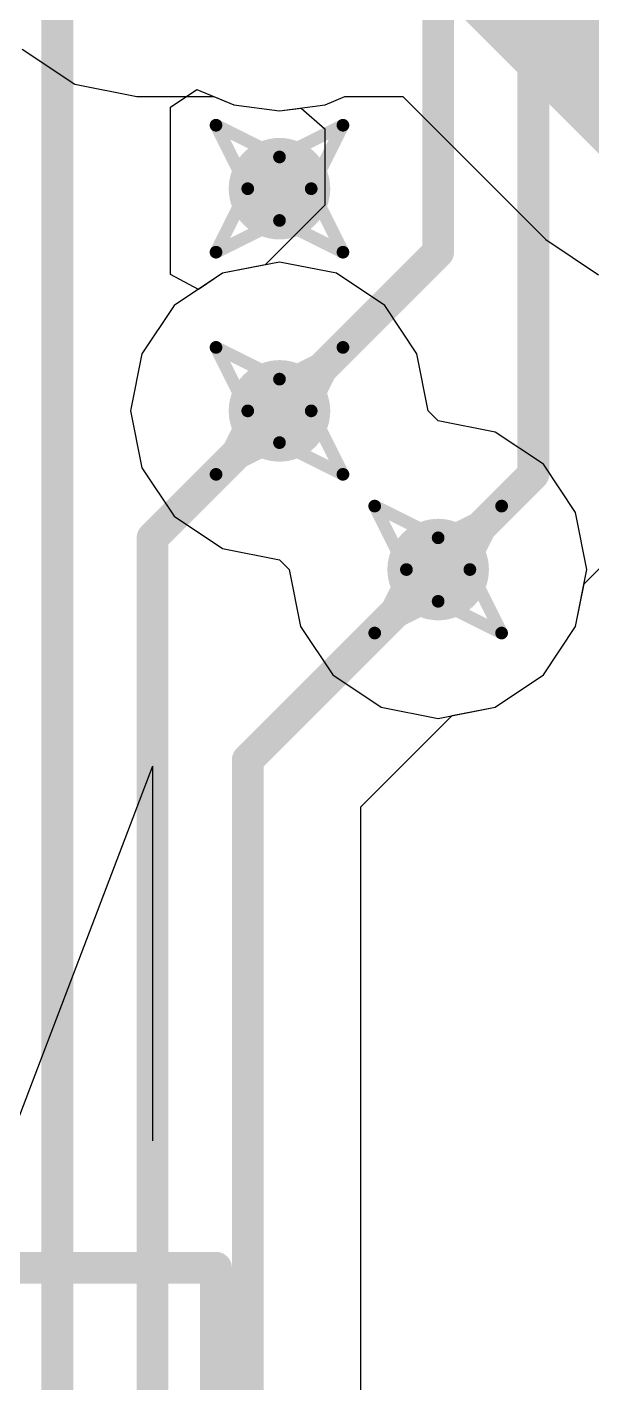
# Model space of a CAD drawing. Header units: millimetres. Extents: x 2.26 to 6.57, y 1.2 to 4.64.
# Drawn here: x 3.9685 to 4.0575, y 1.425 to 1.6386 of the extents above; entities that cross this region are included whole.
import ezdxf

# ---------------------------------------------------------------- set-up
doc = ezdxf.new("R2010")
doc.units = ezdxf.units.MM
doc.header["$MEASUREMENT"] = 0
for name, color, linetype in [('BottomLayer', 5, 'Continuous'), ('BottomOverlay', 54, 'Continuous'), ('DrillDrawing', 1, 'Continuous'), ('MultiLayer', 9, 'Continuous'), ('TopLayer', 1, 'Continuous'), ('ViaHoleLayer', 16, 'Continuous')]:
    doc.layers.add(name, color=color, linetype=linetype)

msp = doc.modelspace()

# ---------------------------------------------------------------- linework, layer by layer
at = {"layer": 'BottomLayer'}
for p, q in [((3.96774, 1.63513), (3.97601, 1.6296)), ((3.97601, 1.6296), (3.98577, 1.62766)), ((3.98577, 1.62766), (3.99794, 1.62766)), ((3.99794, 1.62766), (4.00109, 1.62636)), ((4.00109, 1.62636), (4.00827, 1.62541)), ((4.00827, 1.62541), (4.01167, 1.62586)), ((4.01167, 1.62586), (4.01542, 1.62256)), ((4.01542, 1.62256), (4.01542, 1.61054)), ((4.01542, 1.61054), (4.00604, 1.60116)), ((4.00604, 1.60116), (3.99929, 1.59982)), ((3.99929, 1.59982), (3.99169, 1.59473)), ((3.99169, 1.59473), (3.9866, 1.58712)), ((3.9866, 1.58712), (3.98482, 1.57815)), ((3.98482, 1.57815), (3.9866, 1.56918)), ((3.9866, 1.56918), (3.99169, 1.56157)), ((3.99169, 1.56157), (3.99929, 1.55648)), ((3.99929, 1.55648), (4.00827, 1.5547)), ((4.05628, 1.55092), (4.06088, 1.55553)), ((4.00827, 1.5547), (4.00982, 1.55315)), ((4.00982, 1.55315), (4.0116, 1.54418)), ((4.05493, 1.54418), (4.05628, 1.55092)), ((4.0116, 1.54418), (4.01669, 1.53657)), ((4.04985, 1.53657), (4.05493, 1.54418)), ((4.01669, 1.53657), (4.02429, 1.53148)), ((4.04224, 1.53148), (4.04985, 1.53657)), ((4.02429, 1.53148), (4.03327, 1.5297)), ((4.03327, 1.5297), (4.04224, 1.53148))]:
    msp.add_line(p, q, dxfattribs=at)
at = {"layer": 'BottomLayer', "const_width": 0.005}
for points in [[(4.04827, 1.56815), (4.04827, 1.81714)], [(4.03327, 1.60315), (4.03327, 1.80315)], [(4.00827, 1.57815), (4.03327, 1.60315)], [(4.03327, 1.55315), (4.04827, 1.56815)]]:
    msp.add_lwpolyline(points, dxfattribs=at)
at = {"layer": 'BottomLayer'}
for points, const_width in [([(4.00427, 1.61315, 1), (4.01227, 1.61315, 1)], 0.008), ([(4.03202, 1.60315, 1), (4.03452, 1.60315, 1)], 0.0025), ([(4.03202, 1.60315, 1), (4.03452, 1.60315, 1)], 0.0025), ([(4.00427, 1.57815, 1), (4.01227, 1.57815, 1)], 0.008), ([(4.00702, 1.57815, 1), (4.00952, 1.57815, 1)], 0.0025), ([(4.04702, 1.56815, 1), (4.04952, 1.56815, 1)], 0.0025), ([(4.04702, 1.56815, 1), (4.04952, 1.56815, 1)], 0.0025), ([(4.02927, 1.55315, 1), (4.03727, 1.55315, 1)], 0.008), ([(4.03202, 1.55315, 1), (4.03452, 1.55315, 1)], 0.0025)]:
    msp.add_lwpolyline(points, format="xyb", close=True, dxfattribs=dict(at, const_width=const_width))
at = {"layer": 'BottomOverlay'}
for q in [(3.96578, 1.46315), (3.98827, 1.46315)]:
    msp.add_line((3.98827, 1.52219), q, dxfattribs=at)
at = {"layer": 'BottomOverlay', "const_width": 0.005}
for points in [[(3.29827, 1.44315), (3.99827, 1.44315)], [(3.99827, 1.25815), (3.99827, 1.44315)]]:
    msp.add_lwpolyline(points, dxfattribs=at)
at = {"layer": 'BottomOverlay', "const_width": 0.0025}
msp.add_lwpolyline([(3.99702, 1.44315, 1), (3.99952, 1.44315, 1)], format="xyb", close=True, dxfattribs=at)
msp.add_lwpolyline([(3.99702, 1.44315, 1), (3.99952, 1.44315, 1)], format="xyb", close=True, dxfattribs=at)
at = {"layer": 'DrillDrawing', "const_width": 0.002}
for points in [[(3.99827, 1.62315), (4.00827, 1.61815)], [(3.99827, 1.62315), (4.00327, 1.61315)], [(4.00827, 1.61815), (4.01827, 1.62315)], [(4.01327, 1.61315), (4.01827, 1.62315)], [(3.99827, 1.60315), (4.00327, 1.61315)], [(4.01327, 1.61315), (4.01827, 1.60315)], [(3.99827, 1.60315), (4.00827, 1.60815)], [(4.00827, 1.60815), (4.01827, 1.60315)], [(3.99827, 1.58815), (4.00827, 1.58315)], [(3.99827, 1.58815), (4.00327, 1.57815)], [(4.00827, 1.58315), (4.01827, 1.58815)], [(4.01327, 1.57815), (4.01827, 1.58815)], [(3.99827, 1.56815), (4.00327, 1.57815)], [(4.01327, 1.57815), (4.01827, 1.56815)], [(3.99827, 1.56815), (4.00827, 1.57315)], [(4.00827, 1.57315), (4.01827, 1.56815)], [(4.02327, 1.56315), (4.03327, 1.55815)], [(4.02327, 1.56315), (4.02827, 1.55315)], [(4.03327, 1.55815), (4.04327, 1.56315)], [(4.03827, 1.55315), (4.04327, 1.56315)], [(4.02327, 1.54315), (4.02827, 1.55315)], [(4.03827, 1.55315), (4.04327, 1.54315)], [(4.02327, 1.54315), (4.03327, 1.54815)], [(4.03327, 1.54815), (4.04327, 1.54315)]]:
    msp.add_lwpolyline(points, dxfattribs=at)
at = {"layer": 'DrillDrawing', "const_width": 0.001}
for points in [[(3.99777, 1.62315, 1), (3.99877, 1.62315, 1)], [(3.99777, 1.62315, 1), (3.99877, 1.62315, 1)], [(4.01777, 1.62315, 1), (4.01877, 1.62315, 1)], [(4.01777, 1.62315, 1), (4.01877, 1.62315, 1)], [(4.00777, 1.61815, 1), (4.00877, 1.61815, 1)], [(4.00777, 1.61815, 1), (4.00877, 1.61815, 1)], [(4.00277, 1.61315, 1), (4.00377, 1.61315, 1)], [(4.00277, 1.61315, 1), (4.00377, 1.61315, 1)], [(4.01277, 1.61315, 1), (4.01377, 1.61315, 1)], [(4.01277, 1.61315, 1), (4.01377, 1.61315, 1)], [(4.00777, 1.60815, 1), (4.00877, 1.60815, 1)], [(4.00777, 1.60815, 1), (4.00877, 1.60815, 1)], [(3.99777, 1.60315, 1), (3.99877, 1.60315, 1)], [(3.99777, 1.60315, 1), (3.99877, 1.60315, 1)], [(4.01777, 1.60315, 1), (4.01877, 1.60315, 1)], [(4.01777, 1.60315, 1), (4.01877, 1.60315, 1)], [(3.99777, 1.58815, 1), (3.99877, 1.58815, 1)], [(3.99777, 1.58815, 1), (3.99877, 1.58815, 1)], [(4.01777, 1.58815, 1), (4.01877, 1.58815, 1)], [(4.01777, 1.58815, 1), (4.01877, 1.58815, 1)], [(4.00777, 1.58315, 1), (4.00877, 1.58315, 1)], [(4.00777, 1.58315, 1), (4.00877, 1.58315, 1)], [(4.00277, 1.57815, 1), (4.00377, 1.57815, 1)], [(4.00277, 1.57815, 1), (4.00377, 1.57815, 1)], [(4.01277, 1.57815, 1), (4.01377, 1.57815, 1)], [(4.01277, 1.57815, 1), (4.01377, 1.57815, 1)], [(4.00777, 1.57315, 1), (4.00877, 1.57315, 1)], [(4.00777, 1.57315, 1), (4.00877, 1.57315, 1)], [(3.99777, 1.56815, 1), (3.99877, 1.56815, 1)], [(3.99777, 1.56815, 1), (3.99877, 1.56815, 1)], [(4.01777, 1.56815, 1), (4.01877, 1.56815, 1)], [(4.01777, 1.56815, 1), (4.01877, 1.56815, 1)], [(4.02277, 1.56315, 1), (4.02377, 1.56315, 1)], [(4.02277, 1.56315, 1), (4.02377, 1.56315, 1)], [(4.04277, 1.56315, 1), (4.04377, 1.56315, 1)], [(4.04277, 1.56315, 1), (4.04377, 1.56315, 1)], [(4.03277, 1.55815, 1), (4.03377, 1.55815, 1)], [(4.03277, 1.55815, 1), (4.03377, 1.55815, 1)], [(4.02777, 1.55315, 1), (4.02877, 1.55315, 1)], [(4.02777, 1.55315, 1), (4.02877, 1.55315, 1)], [(4.03777, 1.55315, 1), (4.03877, 1.55315, 1)], [(4.03777, 1.55315, 1), (4.03877, 1.55315, 1)], [(4.03277, 1.54815, 1), (4.03377, 1.54815, 1)], [(4.03277, 1.54815, 1), (4.03377, 1.54815, 1)], [(4.02277, 1.54315, 1), (4.02377, 1.54315, 1)], [(4.02277, 1.54315, 1), (4.02377, 1.54315, 1)], [(4.04277, 1.54315, 1), (4.04377, 1.54315, 1)], [(4.04277, 1.54315, 1), (4.04377, 1.54315, 1)]]:
    msp.add_lwpolyline(points, format="xyb", close=True, dxfattribs=at)
at = {"layer": 'MultiLayer', "const_width": 0.008}
for points in [[(4.00427, 1.61315, 1), (4.01227, 1.61315, 1)], [(4.00427, 1.57815, 1), (4.01227, 1.57815, 1)], [(4.02927, 1.55315, 1), (4.03727, 1.55315, 1)]]:
    msp.add_lwpolyline(points, format="xyb", close=True, dxfattribs=at)
at = {"layer": 'TopLayer'}
for p, q in [((3.99111, 1.62599), (3.99527, 1.62877)), ((3.99527, 1.62877), (4.00109, 1.62636)), ((4.01545, 1.62636), (4.01859, 1.62766)), ((4.01859, 1.62766), (4.02771, 1.62766)), ((4.02771, 1.62766), (4.05024, 1.60513)), ((3.99111, 1.59965), (3.99111, 1.62599)), ((4.00109, 1.62636), (4.00827, 1.62541)), ((4.00827, 1.62541), (4.01545, 1.62636)), ((4.05024, 1.60513), (4.05851, 1.5996)), ((4.00827, 1.6016), (3.99929, 1.59982)), ((4.01724, 1.59982), (4.00827, 1.6016)), ((3.99552, 1.59729), (3.99111, 1.59965)), ((3.99929, 1.59982), (3.99552, 1.59729)), ((4.02485, 1.59473), (4.01724, 1.59982)), ((4.02993, 1.58712), (4.02485, 1.59473)), ((4.03172, 1.57815), (4.02993, 1.58712)), ((4.03327, 1.5766), (4.03172, 1.57815)), ((4.04224, 1.57482), (4.03327, 1.5766)), ((4.04985, 1.56973), (4.04224, 1.57482)), ((4.05493, 1.56212), (4.04985, 1.56973)), ((4.05672, 1.55315), (4.05493, 1.56212)), ((4.05493, 1.54418), (4.05672, 1.55315)), ((4.04985, 1.53657), (4.05493, 1.54418)), ((4.04224, 1.53148), (4.04985, 1.53657)), ((4.03549, 1.53014), (4.04224, 1.53148)), ((4.02111, 1.51576), (4.03549, 1.53014)), ((4.02111, 1.39815), (4.02111, 1.51576))]:
    msp.add_line(p, q, dxfattribs=at)
for points, const_width in [([(3.97327, 1.41815), (3.97327, 1.83815)], 0.005), ([(4.03827, 1.65315), (4.06827, 1.62315)], 0.02), ([(3.98827, 1.55815), (4.00827, 1.57815)], 0.005), ([(3.98827, 1.40815), (3.98827, 1.55815)], 0.005), ([(4.00327, 1.52315), (4.03327, 1.55315)], 0.005), ([(4.00327, 1.39815), (4.00327, 1.52315)], 0.005)]:
    msp.add_lwpolyline(points, dxfattribs=dict(at, const_width=const_width))
for points, const_width in [([(4.00427, 1.61315, 1), (4.01227, 1.61315, 1)], 0.008), ([(4.00427, 1.57815, 1), (4.01227, 1.57815, 1)], 0.008), ([(4.00702, 1.57815, 1), (4.00952, 1.57815, 1)], 0.0025), ([(3.98702, 1.55815, 1), (3.98952, 1.55815, 1)], 0.0025), ([(3.98702, 1.55815, 1), (3.98952, 1.55815, 1)], 0.0025), ([(4.02927, 1.55315, 1), (4.03727, 1.55315, 1)], 0.008), ([(4.03202, 1.55315, 1), (4.03452, 1.55315, 1)], 0.0025), ([(4.00202, 1.52315, 1), (4.00452, 1.52315, 1)], 0.0025), ([(4.00202, 1.52315, 1), (4.00452, 1.52315, 1)], 0.0025)]:
    msp.add_lwpolyline(points, format="xyb", close=True, dxfattribs=dict(at, const_width=const_width))
at = {"layer": 'ViaHoleLayer', "const_width": 0.004}
for points in [[(4.00627, 1.61315, 1), (4.01027, 1.61315, 1)], [(4.00627, 1.57815, 1), (4.01027, 1.57815, 1)], [(4.03127, 1.55315, 1), (4.03527, 1.55315, 1)]]:
    msp.add_lwpolyline(points, format="xyb", close=True, dxfattribs=at)

doc.saveas('drawing.dxf')
